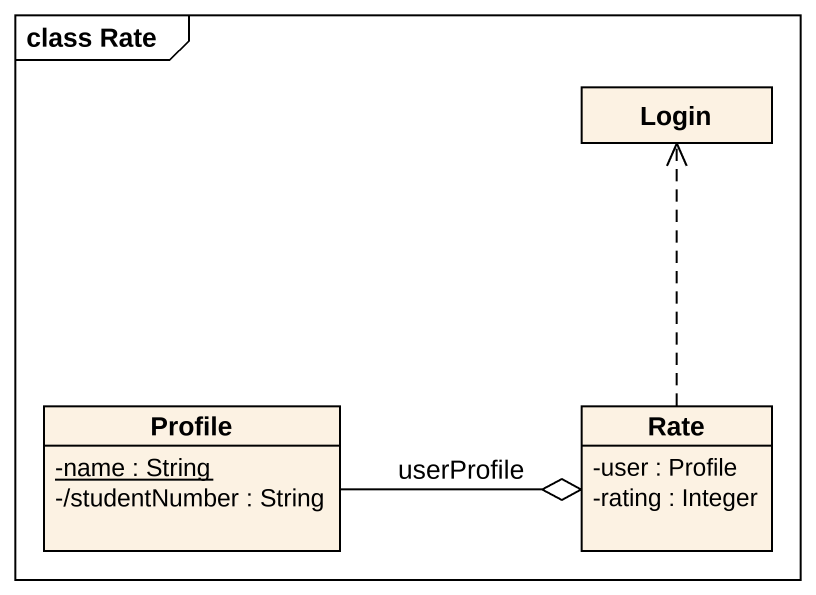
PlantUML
@startuml
mainframe class Rate
hide circle
hide empty members
skinparam classAttributeIconSize 0
class Login
class Profile {
  {static} -name : String
  -/studentNumber : String
}
class Rate {
  -user : Profile
  -rating : Integer
}
Rate .up.> Login
Rate o-left- Profile : userProfile
@enduml
